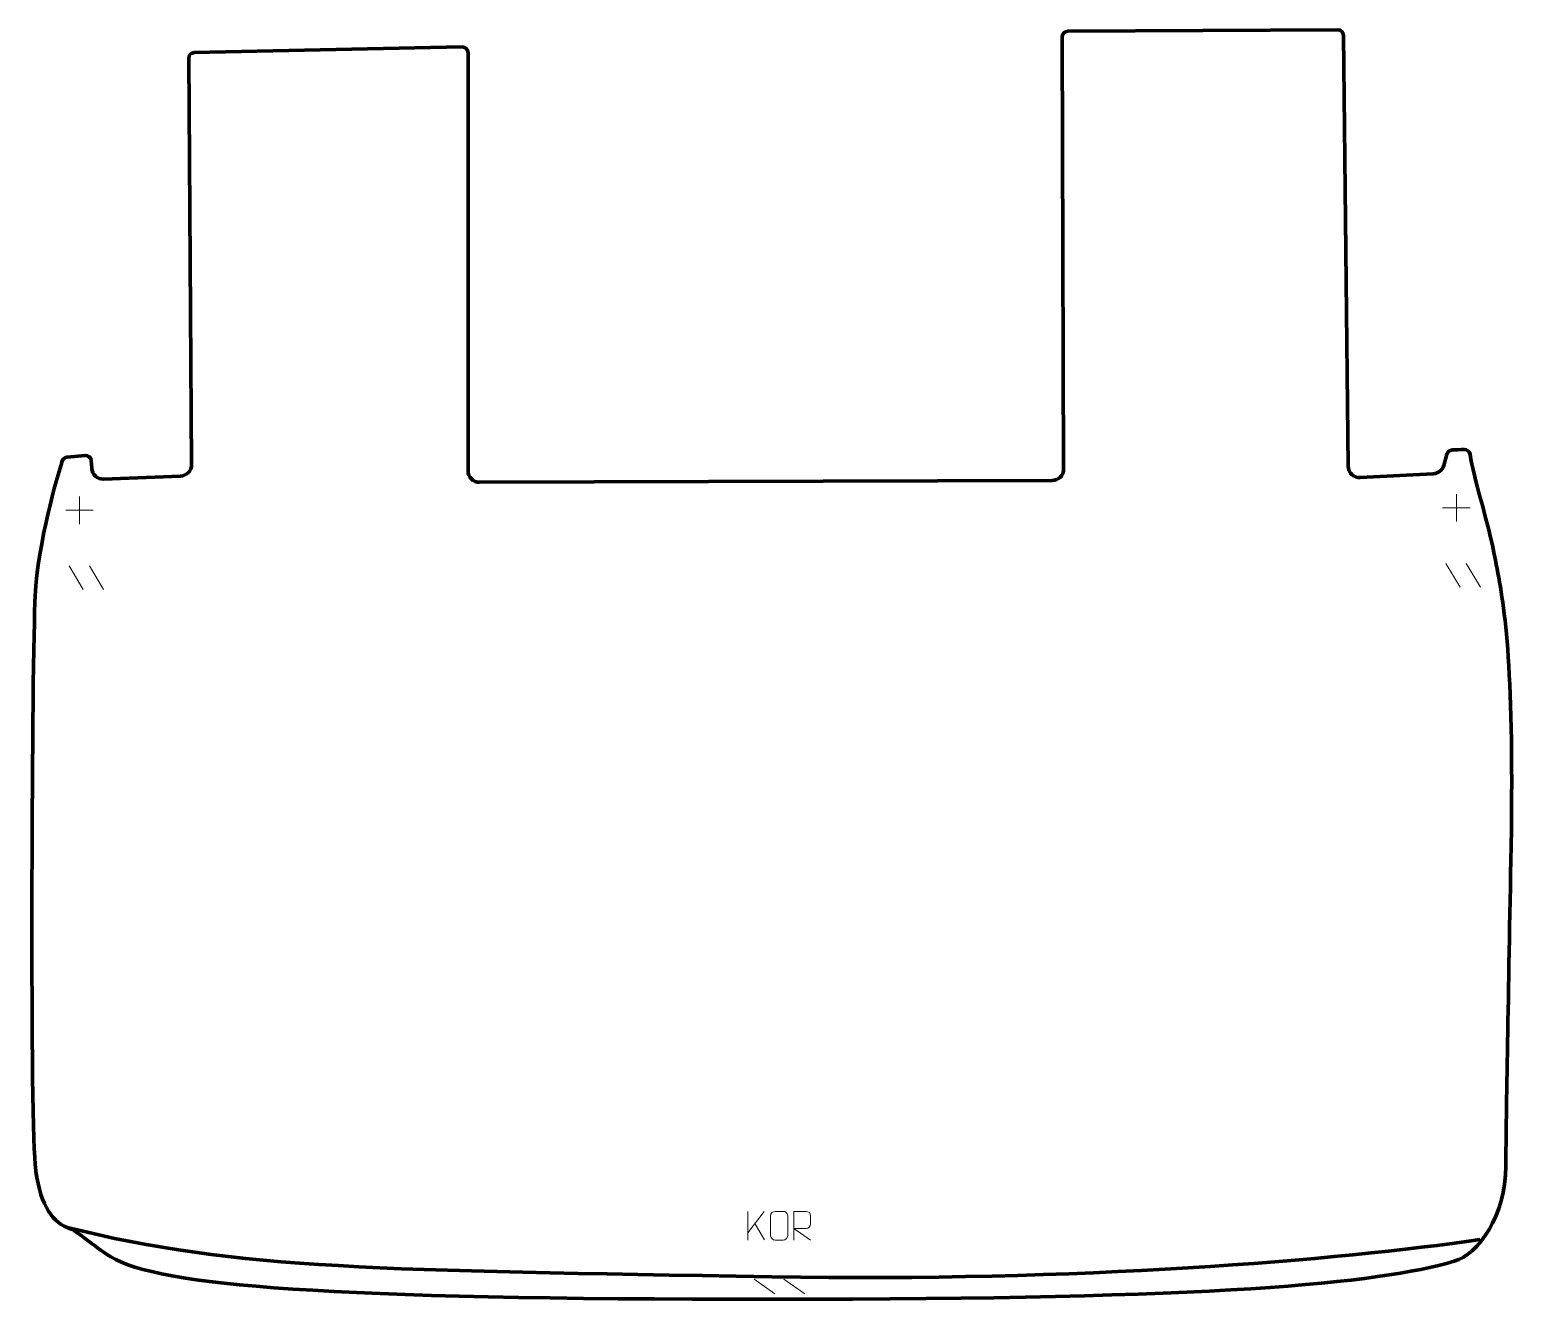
# Model space of a CAD drawing. Header units: millimetres. Extents: x -646 to 646, y -552 to 553.
import ezdxf

# ---------------------------------------------------------------- set-up
doc = ezdxf.new("R2010")
doc.units = ezdxf.units.MM
doc.header["$MEASUREMENT"] = 0
for name, color, linetype in [('layer 1', 7, 'Continuous'), ('layer 2', 7, 'Continuous'), ('layer 3', 7, 'Continuous')]:
    doc.layers.add(name, color=color, linetype=linetype)

msp = doc.modelspace()

# ---------------------------------------------------------------- linework, layer by layer
at = {"layer": 'layer 1', "color": 250, "lineweight": 9}
for points in [[(-602.3803, 146.2053), (-602.3803, 146.2053), (-602.3803, 122.2274), (-602.3803, 122.2274)], [(595.6534, 148.322), (595.6534, 148.322), (595.6534, 124.3441), (595.6534, 124.3441)], [(-614.3692, 134.2163), (-614.3692, 134.2163), (-590.3913, 134.2163), (-590.3913, 134.2163)], [(583.6645, 136.333), (583.6645, 136.333), (607.6424, 136.333), (607.6424, 136.333)], [(-611.4747, 85.7515), (-611.4747, 85.7515), (-599.1104, 65.2072), (-599.1104, 65.2072)], [(-593.7448, 85.7515), (-593.7448, 85.7515), (-581.3805, 65.2072), (-581.3805, 65.2072)], [(586.559, 87.8682), (586.559, 87.8682), (598.9233, 67.3239), (598.9233, 67.3239)], [(604.2889, 87.8682), (604.2889, 87.8682), (616.6532, 67.3239), (616.6532, 67.3239)], [(-20.9236, -475.9549), (-20.9236, -475.9549), (-20.9236, -500.9085), (-20.9236, -500.9085)], [(-6.5474, -475.9549), (-6.5474, -475.9549), (-20.9236, -494.5946), (-20.9236, -494.5946)], [(-6.2221, -500.8127), (-6.2221, -500.8127), (-14.6926, -486.4991), (-14.6926, -486.4991)], [(-15.4225, -534.8414), (-15.4225, -534.8414), (2.7398, -547.7435), (2.7398, -547.7435)], [(10.6215, -534.8414), (10.6215, -534.8414), (28.7838, -547.7435), (28.7838, -547.7435)]]:
    msp.add_open_spline(points, degree=3, dxfattribs=at)
for points, knots in [([(2.9075, -475.9552), (5.2332, -475.9552), (7.5593, -475.9552), (9.8854, -475.9552), (9.8854, -475.9552), (11.832, -475.9196), (13.8234, -477.4112), (13.8501, -479.8488), (13.8501, -479.8488), (13.8497, -485.5957), (13.8497, -491.343), (13.8501, -497.0907), (13.8501, -497.0907), (13.7103, -499.4141), (12.0331, -500.8937), (9.8854, -500.9045), (9.8854, -500.9045), (7.5535, -500.9041), (5.2216, -500.9041), (2.8901, -500.9045), (2.8901, -500.9045), (0.9651, -501.0099), (-1.007, -499.1254), (-0.9958, -497.1081), (-0.9958, -497.1081), (-0.9955, -491.338), (-0.9955, -485.5683), (-0.9958, -479.799), (-0.9958, -479.799), (-0.9916, -477.6609), (0.7551, -475.9417), (2.9075, -475.9552)], [0, 0, 0, 0, 0.111111111, 0.111111111, 0.111111111, 0.111111111, 0.222222222, 0.222222222, 0.222222222, 0.222222222, 0.333333333, 0.333333333, 0.333333333, 0.333333333, 0.444444444, 0.444444444, 0.444444444, 0.444444444, 0.555555556, 0.555555556, 0.555555556, 0.555555556, 0.666666667, 0.666666667, 0.666666667, 0.666666667, 0.777777778, 0.777777778, 0.777777778, 0.777777778, 1, 1, 1, 1]), ([(19.0951, -500.9084), (19.0951, -500.9084), (19.0951, -475.9549), (19.0951, -475.9549), (19.0951, -475.9549), (22.6899, -475.9549), (26.2854, -475.9549), (29.8806, -475.9549), (29.8806, -475.9549), (32.2059, -475.9926), (33.7632, -477.4826), (33.7591, -479.849), (33.7591, -479.849), (33.7587, -481.8845), (33.7587, -484.9439), (33.7591, -486.9799), (33.7591, -486.9799), (33.7526, -488.8554), (31.9403, -490.7972), (29.9308, -490.8163), (29.9308, -490.8163), (29.9308, -490.8163), (19.0951, -490.8163), (19.0951, -490.8163), (19.0951, -490.8163), (19.0951, -490.8163), (33.7498, -500.9084), (33.7498, -500.9084)], [0, 0, 0, 0, 0.125, 0.125, 0.125, 0.125, 0.25, 0.25, 0.25, 0.25, 0.375, 0.375, 0.375, 0.375, 0.5, 0.5, 0.5, 0.5, 0.625, 0.625, 0.625, 0.625, 0.75, 0.75, 0.75, 0.75, 1, 1, 1, 1])]:
    msp.add_open_spline(points, degree=3, knots=knots, dxfattribs=at)
at = {"layer": 'layer 2', "color": 230, "lineweight": 200}
msp.add_open_spline([(-502.4555, 532.645), (-502.4555, 532.645), (-269.4032, 537.5017), (-269.4032, 537.5017), (-269.4032, 537.5017), (-266.6018, 537.5599), (-264.2991, 535.3067), (-264.2991, 532.507), (-264.2991, 532.507), (-264.2991, 532.507), (-264.2991, 168.5547), (-264.2991, 168.5547), (-264.2991, 168.5547), (-264.2991, 163.0238), (-259.802, 158.5453), (-254.2662, 158.5633), (-254.2662, 158.5633), (-254.2662, 158.5633), (243.9663, 160.1928), (243.9663, 160.1928), (243.9663, 160.1928), (249.4905, 160.2111), (253.9532, 164.7009), (253.9334, 170.2201), (253.9334, 170.2201), (253.9334, 170.2201), (252.5735, 546.1313), (252.5735, 546.1313), (252.5735, 546.1313), (252.5639, 548.8862), (254.7879, 551.1291), (257.5448, 551.145), (257.5448, 551.145), (257.5448, 551.145), (492.365, 552.5), (492.365, 552.5), (492.365, 552.5), (495.1167, 552.5159), (497.3639, 550.3075), (497.3935, 547.5583), (497.3935, 547.5583), (497.3935, 547.5583), (501.4458, 172.6123), (501.4458, 172.6123), (501.4458, 172.6123), (501.5072, 166.9339), (506.287, 162.4484), (511.9629, 162.7423), (511.9629, 162.7423), (511.9629, 162.7423), (575.5302, 166.0348), (575.5302, 166.0348), (575.5302, 166.0348), (579.8048, 166.2559), (583.4646, 169.1712), (584.633, 173.2861), (584.633, 173.2861), (584.633, 173.2861), (587.4114, 183.0732), (587.4114, 183.0732), (587.4114, 183.0732), (588.0027, 185.1571), (589.8692, 186.6225), (592.0357, 186.7023), (592.0357, 186.7023), (594.8438, 186.8053), (598.8414, 186.969), (602.4038, 187.1768), (602.4038, 187.1768), (605.0147, 187.3292), (607.3028, 185.4517), (607.651, 182.8619), (607.651, 182.8619), (610.3928, 162.4569), (622.946, 126.101), (629.7187, 90.7076), (629.7187, 90.7076), (637.0416, 52.4339), (646.0555, 5.7177), (643.2389, -158.0707), (643.2389, -158.0707), (641.0086, -287.7353), (638.8666, -391.0177), (638.6916, -436.5408), (638.6916, -436.5408), (638.5258, -479.5225), (614.9877, -513.2791), (593.6644, -519.4076), (593.6644, -519.4076), (526.0634, -538.8368), (387.4813, -552.4999), (0.4659, -552.4999), (0.4659, -552.4999), (-386.5498, -552.4999), (-533.1699, -541.0174), (-574.9875, -515.5768), (-574.9875, -515.5768), (-591.3507, -505.6225), (-601.9005, -494.1632), (-613.013, -489.8688), (-613.013, -489.8688), (-627.376, -484.3189), (-637.8465, -467.7789), (-640.8987, -434.9918), (-640.8987, -434.9918), (-645.688, -383.5402), (-643.6213, 6.0928), (-640.8987, 59.751), (-640.8987, 59.751), (-638.528, 106.4668), (-621.7104, 163.1371), (-617.3984, 177.0192), (-617.3984, 177.0192), (-616.8001, 178.9457), (-615.1011, 180.3212), (-613.0905, 180.5093), (-613.0905, 180.5093), (-613.0905, 180.5093), (-597.5441, 181.9655), (-597.5441, 181.9655), (-597.5441, 181.9655), (-594.7144, 182.2308), (-592.2333, 180.0891), (-592.0845, 177.2535), (-592.0845, 177.2535), (-592.0845, 177.2535), (-591.7476, 170.8347), (-591.7476, 170.8347), (-591.7476, 170.8347), (-591.461, 165.3723), (-586.8313, 161.1555), (-581.3611, 161.3746), (-581.3611, 161.3746), (-581.3611, 161.3746), (-514.4229, 164.0536), (-514.4229, 164.0536), (-514.4229, 164.0536), (-509.0325, 164.2691), (-504.785, 168.718), (-504.8235, 174.1081), (-504.8235, 174.1081), (-504.8235, 174.1081), (-507.3511, 527.6147), (-507.3511, 527.6147), (-507.3511, 527.6147), (-507.3709, 530.347), (-505.1897, 532.5878), (-502.4555, 532.645)], degree=3, knots=[0, 0, 0, 0, 0.026315789, 0.026315789, 0.026315789, 0.026315789, 0.052631579, 0.052631579, 0.052631579, 0.052631579, 0.078947368, 0.078947368, 0.078947368, 0.078947368, 0.105263158, 0.105263158, 0.105263158, 0.105263158, 0.131578947, 0.131578947, 0.131578947, 0.131578947, 0.157894737, 0.157894737, 0.157894737, 0.157894737, 0.184210526, 0.184210526, 0.184210526, 0.184210526, 0.210526316, 0.210526316, 0.210526316, 0.210526316, 0.236842105, 0.236842105, 0.236842105, 0.236842105, 0.263157895, 0.263157895, 0.263157895, 0.263157895, 0.289473684, 0.289473684, 0.289473684, 0.289473684, 0.315789474, 0.315789474, 0.315789474, 0.315789474, 0.342105263, 0.342105263, 0.342105263, 0.342105263, 0.368421053, 0.368421053, 0.368421053, 0.368421053, 0.394736842, 0.394736842, 0.394736842, 0.394736842, 0.421052632, 0.421052632, 0.421052632, 0.421052632, 0.447368421, 0.447368421, 0.447368421, 0.447368421, 0.473684211, 0.473684211, 0.473684211, 0.473684211, 0.5, 0.5, 0.5, 0.5, 0.526315789, 0.526315789, 0.526315789, 0.526315789, 0.552631579, 0.552631579, 0.552631579, 0.552631579, 0.578947368, 0.578947368, 0.578947368, 0.578947368, 0.605263158, 0.605263158, 0.605263158, 0.605263158, 0.631578947, 0.631578947, 0.631578947, 0.631578947, 0.657894737, 0.657894737, 0.657894737, 0.657894737, 0.684210526, 0.684210526, 0.684210526, 0.684210526, 0.710526316, 0.710526316, 0.710526316, 0.710526316, 0.736842105, 0.736842105, 0.736842105, 0.736842105, 0.763157895, 0.763157895, 0.763157895, 0.763157895, 0.789473684, 0.789473684, 0.789473684, 0.789473684, 0.815789474, 0.815789474, 0.815789474, 0.815789474, 0.842105263, 0.842105263, 0.842105263, 0.842105263, 0.868421053, 0.868421053, 0.868421053, 0.868421053, 0.894736842, 0.894736842, 0.894736842, 0.894736842, 0.921052632, 0.921052632, 0.921052632, 0.921052632, 0.947368421, 0.947368421, 0.947368421, 0.947368421, 1, 1, 1, 1], dxfattribs=at)
at = {"layer": 'layer 3', "color": 142, "lineweight": 200}
msp.add_open_spline([(616.3114, -500.4857), (493.2498, -518.3493), (266.9345, -537.5074), (0.0003, -532.8613), (0.0003, -532.8613), (-335.743, -527.0179), (-465.326, -527.2924), (-613.0129, -489.869)], degree=3, knots=[0, 0, 0, 0, 0.333333333, 0.333333333, 0.333333333, 0.333333333, 1, 1, 1, 1], dxfattribs=at)

doc.saveas('drawing.dxf')
